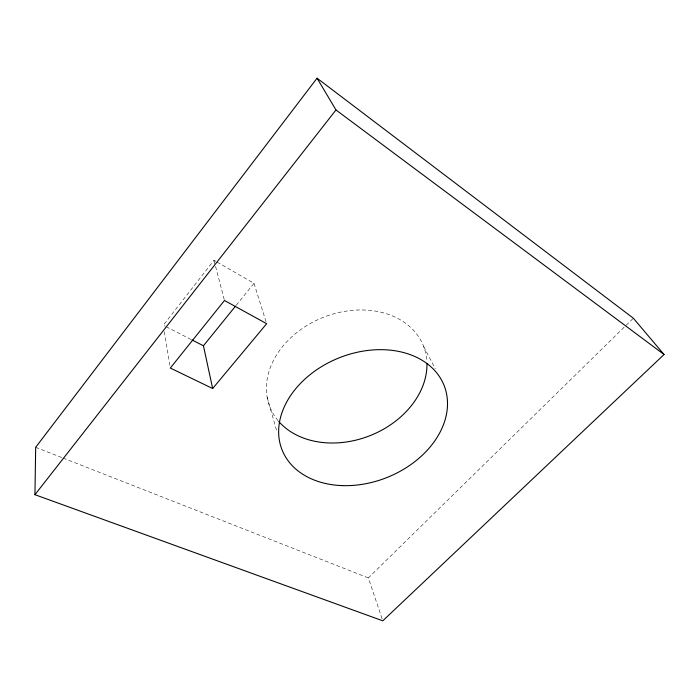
<?xml version="1.0" encoding="UTF-8"?>
<svg xmlns="http://www.w3.org/2000/svg" width="699" height="699" viewBox="0 0 699 699"><rect width="100%" height="100%" fill="white"/><g stroke="black" fill="none" stroke-linecap="round" stroke-linejoin="round"><path stroke-width="0.52" stroke-dasharray="3.5 2.62" d="M215.834 261.374L213.964 260.308L163.269 325.288L165.182 326.258M236.245 305.262L254.008 283.313L216.76 261.915M382.1 618.772L368.347 577.898L633.346 318.22M35.675 447.299L62.045 457.653M63.067 458.055L368.347 577.898M166.144 326.748L191.002 339.434M423.681 346.512L435.294 368.784M254.008 283.313L266.66 323.698M267.158 397.303L276.97 431.86M213.964 260.308L215.318 265.463M215.58 266.485L224.475 300.491M164.326 331.702L170.311 368.05M278.115 420.702A82.622 63.6 -21.7 0 1 323.314 317.329A82.622 63.6 -21.7 0 1 426.897 361.759"/><path stroke-width="1.05" d="M34.95 494.691L35.675 447.299L317.058 78.183L633.346 318.22L664.05 354.515L382.79 620.817L34.95 494.691L335.974 109.961L317.058 78.183M212.653 388.522L266.66 323.698L224.475 300.491L170.311 368.05L212.653 388.522L203.435 345.778L235.554 306.101M191.963 339.924L203.435 345.778M335.974 109.961L664.05 354.515M426.967 363.838A82.622 63.6 -21.7 0 1 369.439 435.879A82.622 63.6 -21.7 0 1 278.805 421.506M342.143 485.604A87.183 64.439 -21.7 0 0 444.381 386.206A87.183 64.439 -21.7 0 0 302.693 381.191A87.183 64.439 -21.7 0 0 342.143 485.604"/></g></svg>
